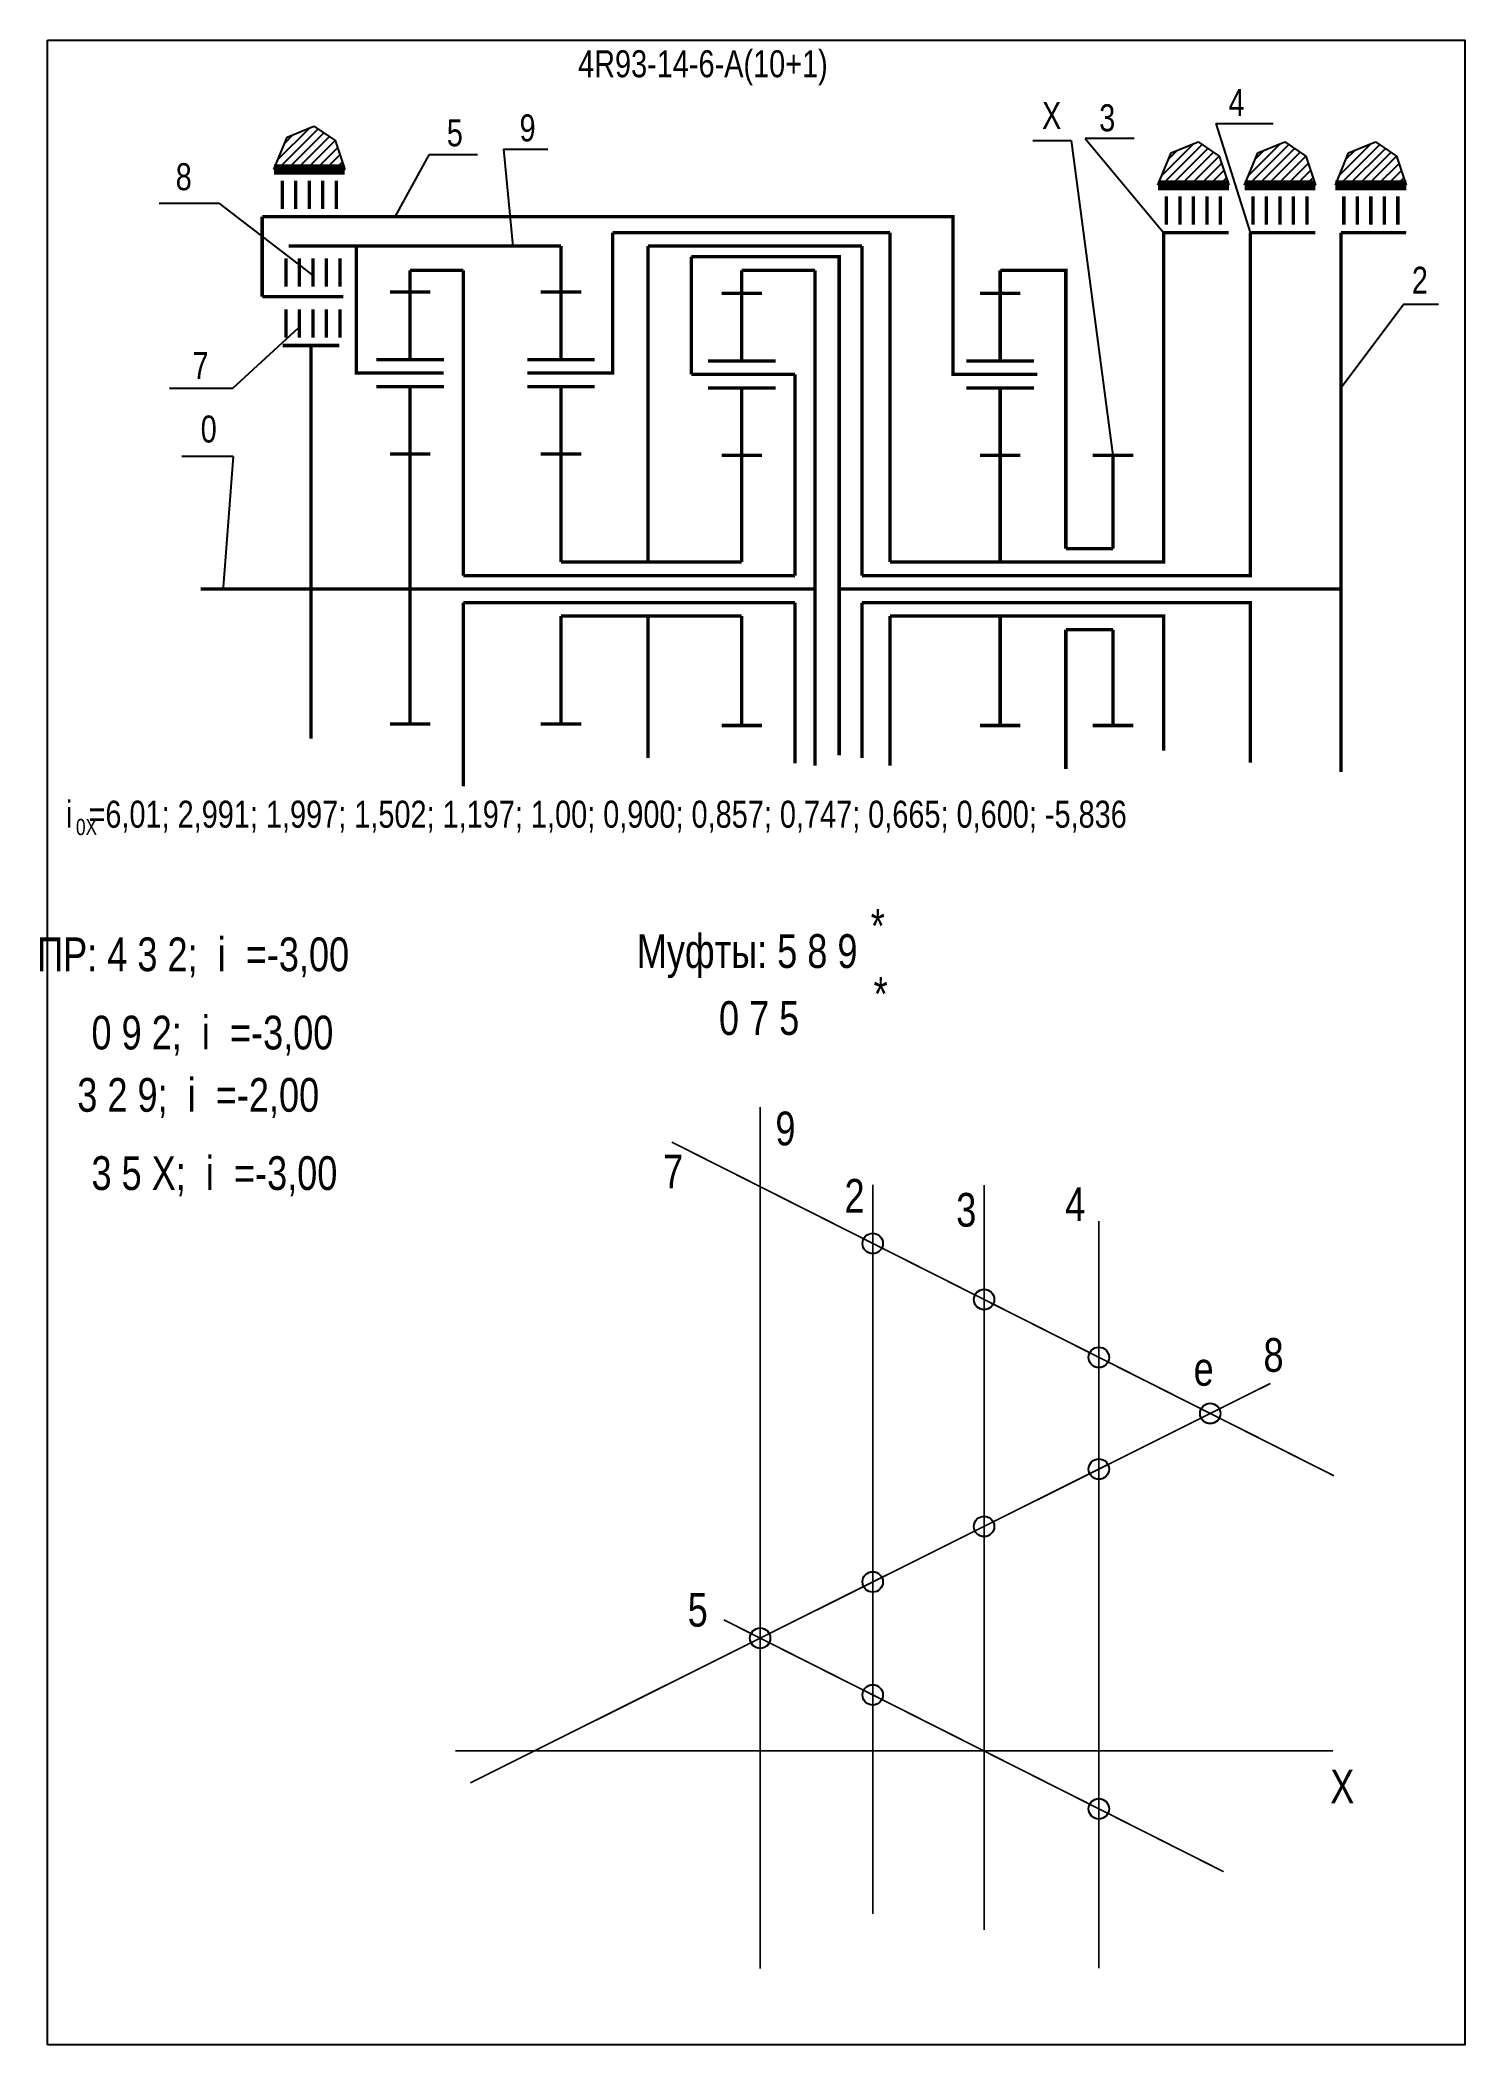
# Model space of a CAD drawing. Extents: x -354 to -142, y 153 to 450.
import ezdxf

# ---------------------------------------------------------------- set-up
doc = ezdxf.new("R2010")
doc.units = 0
doc.header["$LTSCALE"] = 15
doc.layers.get('DEFPOINTS').update_dxf_attribs({"linetype": 'CONTINUOUS'})
doc.layers.add('DIM', color=92, linetype='CONTINUOUS')
doc.layers.add('MAIN', color=5, linetype='CONTINUOUS')
doc.styles.add('AMK', font='amk.shx', dxfattribs={"width": 0.8})

msp = doc.modelspace()

# ---------------------------------------------------------------- hatches: boundary and pattern name
at = {"layer": 'DIM'}
h = msp.add_hatch(dxfattribs=at)
h.set_pattern_fill('_USER', color=0, angle=45, style=0, pattern_type=0)
h.set_pattern_definition([(45, (-66.6309, 4.9894), (-0.7071068, 0.7071068), [])])
h.paths.add_polyline_path([(-316.93, 435.51), (-318.87, 430.69), (-308.37, 430.69), (-309.82, 435.01), (-312.94, 437.13)])
h = msp.add_hatch(dxfattribs=at)
h.set_pattern_fill('_USER', color=0, angle=45, style=0, pattern_type=0)
h.set_pattern_definition([(45, (64.3433, 2.6657), (-0.7071068, 0.7071068), [])])
h.paths.add_polyline_path([(-185.95, 433.18), (-187.9, 428.36), (-177.4, 428.36), (-178.85, 432.69), (-181.96, 434.8)])
h = msp.add_hatch(dxfattribs=at)
h.set_pattern_fill('_USER', color=0, angle=45, style=0, pattern_type=0)
h.set_pattern_definition([(45, (77.1767, 2.6657), (-0.7071068, 0.7071068), [])])
h.paths.add_polyline_path([(-173.12, 433.18), (-175.06, 428.36), (-164.57, 428.36), (-166.02, 432.69), (-169.13, 434.8)])
h = msp.add_hatch(dxfattribs=at)
h.set_pattern_fill('_USER', color=0, angle=45, style=0, pattern_type=0)
h.set_pattern_definition([(45, (90.6343, 2.6657), (-0.7071068, 0.7071068), [])])
h.paths.add_polyline_path([(-159.66, 433.18), (-161.61, 428.36), (-151.11, 428.36), (-152.56, 432.69), (-155.67, 434.8)])

# ---------------------------------------------------------------- linework, layer by layer
at = {"layer": 'DEFPOINTS', "color": 1, "const_width": 0.25}
msp.add_lwpolyline([(-246.84, 164.16), (-246.84, 291.8)], dxfattribs=at)
at = {"layer": 'DEFPOINTS', "const_width": 0.25}
for points in [[(-161.84, 237.18), (-259.93, 286.61)], [(-230.16, 172.26), (-230.16, 280.3)], [(-213.66, 169.9), (-213.66, 280.26)], [(-196.66, 164.21), (-196.66, 274.9)], [(-289.78, 191.68), (-171.24, 250.86)], [(-178.17, 178.52), (-252.22, 215.84)], [(-291.98, 196.41), (-161.98, 196.41)]]:
    msp.add_lwpolyline(points, dxfattribs=at)
at = {"layer": 'DEFPOINTS'}
for centre in [(-230.16, 271.6), (-213.66, 263.29), (-196.66, 254.72), (-180.16, 246.41), (-196.66, 238.17), (-213.66, 229.68), (-230.16, 221.45), (-246.84, 213.12), (-230.16, 204.72), (-196.66, 187.84)]:
    msp.add_circle(centre, 1.51, dxfattribs=at)
at = {"layer": 'DIM', "color": 0}
for p, q in [((-316.93, 435.51), (-312.94, 437.13)), ((-312.94, 437.13), (-309.82, 435.01)), ((-179.31, 437.53), (-170.85, 437.53)), ((-179.31, 437.53), (-174.23, 421.35)), ((-318.87, 430.69), (-316.93, 435.51)), ((-309.82, 435.01), (-308.37, 430.69)), ((-284.88, 433.73), (-278.31, 433.73)), ((-284.88, 433.73), (-283.46, 419.35)), ((-206.46, 434.98), (-200.74, 434.98)), ((-200.74, 434.98), (-194.57, 388.33)), ((-191.43, 435.31), (-198.69, 435.31)), ((-198.69, 435.31), (-187.06, 421.35)), ((-185.95, 433.18), (-181.96, 434.8)), ((-181.96, 434.8), (-178.85, 432.69)), ((-173.12, 433.18), (-169.13, 434.8)), ((-169.13, 434.8), (-166.02, 432.69)), ((-159.66, 433.18), (-155.67, 434.8)), ((-155.67, 434.8), (-152.56, 432.69)), ((-295.94, 432.85), (-300.94, 423.69)), ((-288.69, 432.85), (-295.94, 432.85)), ((-187.9, 428.36), (-185.95, 433.18)), ((-178.85, 432.69), (-177.4, 428.36)), ((-175.06, 428.36), (-173.12, 433.18)), ((-166.02, 432.69), (-164.57, 428.36)), ((-161.61, 428.36), (-159.66, 433.18)), ((-152.56, 432.69), (-151.11, 428.36)), ((-335.86, 425.72), (-327.05, 425.72)), ((-327.05, 425.72), (-312.95, 414.91)), ((-177.43, 421.35), (-187.06, 421.35)), ((-164.6, 421.35), (-174.23, 421.35)), ((-151.14, 421.35), (-160.77, 421.35)), ((-151.5, 410.75), (-160.77, 398.35)), ((-151.5, 410.75), (-146.32, 410.75)), ((-324.98, 398.3), (-315.23, 407.25)), ((-334.32, 398.3), (-324.98, 398.3)), ((-324.89, 388.18), (-332.5, 388.18)), ((-324.89, 388.18), (-326.39, 368.8)), ((-249.56, 364.53), (-249.56, 364.53))]:
    msp.add_line(p, q, dxfattribs=at)
at = {"layer": 'DIM', "color": 0, "const_width": 0.5}
for points in [[(-216.2, 400.33), (-218.26, 400.33), (-218.26, 423.69), (-320.61, 423.69)], [(-320.61, 423.69), (-320.61, 411.84)], [(-306.65, 419.35), (-316.68, 419.35)], [(-276.33, 419.35), (-306.65, 419.35)], [(-303.48, 400.53), (-306.65, 400.53), (-306.65, 419.35)], [(-271.27, 400.53), (-268.7, 400.53), (-268.7, 421.35)], [(-227.58, 421.35), (-268.7, 421.35)], [(-231.77, 419.35), (-263.47, 419.35)], [(-263.47, 419.35), (-263.47, 372.74)], [(-231.77, 370.53), (-174.23, 370.53), (-174.23, 421.35)], [(-231.77, 419.35), (-231.77, 370.53)], [(-227.58, 372.53), (-187.06, 372.53), (-187.06, 421.35)], [(-227.58, 421.35), (-227.58, 372.53)], [(-177.43, 421.35), (-187.06, 421.35)], [(-164.6, 421.35), (-174.23, 421.35)], [(-151.14, 421.35), (-160.77, 421.35)], [(-160.77, 421.35), (-160.77, 341.45)], [(-298.69, 415.77), (-290.81, 415.77)], [(-290.81, 415.77), (-290.81, 370.53)], [(-257.02, 400.33), (-257.02, 417.77)], [(-257.02, 417.77), (-238.7, 417.77)], [(-249.56, 415.77), (-238.7, 415.77)], [(-238.7, 417.77), (-235.13, 417.77), (-235.13, 343.91)], [(-238.7, 415.77), (-238.7, 342.37)], [(-211.28, 415.77), (-201.55, 415.77), (-201.55, 374.53)], [(-308.6, 411.84), (-320.61, 411.84)], [(-309.19, 404.62), (-317.55, 404.62)], [(-313.37, 404.62), (-313.37, 346.4)], [(-241.67, 400.33), (-241.67, 370.53)], [(-201.55, 374.53), (-194.57, 374.53)], [(-276.33, 372.53), (-249.56, 372.53)], [(-329.72, 368.53), (-253.15, 368.53)], [(-290.81, 370.53), (-241.67, 370.53)], [(-258.76, 368.53), (-238.7, 368.53)], [(-235.13, 368.53), (-160.77, 368.53)], [(-290.81, 366.53), (-241.67, 366.53)], [(-290.81, 366.53), (-290.81, 339.32)], [(-241.67, 366.53), (-241.67, 342.73)], [(-231.77, 366.53), (-174.23, 366.53), (-174.23, 342.84)], [(-231.77, 366.53), (-231.77, 343.5)], [(-276.33, 364.53), (-249.56, 364.53)], [(-263.47, 364.74), (-263.47, 343.52)], [(-227.58, 364.53), (-187.06, 364.53), (-187.06, 344.6)], [(-227.58, 364.53), (-227.58, 342.37)], [(-201.55, 362.53), (-194.57, 362.53)], [(-201.55, 362.53), (-201.55, 341.86)]]:
    msp.add_lwpolyline(points, dxfattribs=at)
at = {"layer": 'MAIN'}
for points in [[(-352.43, 152.87), (-352.43, 449.87)], [(-352.43, 449.87), (-142.43, 449.87), (-142.43, 152.87), (-352.43, 152.87)]]:
    msp.add_lwpolyline(points, dxfattribs=at)
at = {"layer": 'MAIN', "color": 0}
for points, const_width in [([(-318.87, 430.69), (-308.37, 430.69)], 1.5), ([(-309.64, 429.04), (-309.64, 424.84)], 0.5), ([(-187.9, 428.36), (-177.4, 428.36)], 1.5), ([(-175.06, 428.36), (-164.57, 428.36)], 1.5), ([(-161.61, 428.36), (-151.11, 428.36)], 1.5), ([(-178.66, 426.71), (-178.66, 422.52)], 0.5), ([(-165.83, 426.71), (-165.83, 422.52)], 0.5), ([(-152.37, 426.71), (-152.37, 422.52)], 0.5), ([(-276.33, 412.53), (-276.33, 419.35)], 0.5), ([(-309.09, 417.55), (-309.09, 413.35)], 0.5), ([(-298.69, 412.53), (-298.69, 415.77)], 0.5), ([(-249.56, 412.33), (-249.56, 415.77)], 0.5), ([(-211.28, 402.33), (-211.28, 415.77)], 0.5), ([(-309.09, 409.99), (-309.09, 405.79)], 0.5), ([(-298.69, 412.53), (-301.69, 412.53)], 0.5), ([(-298.69, 402.53), (-298.69, 412.53)], 0.5), ([(-298.69, 412.53), (-295.69, 412.53)], 0.5), ([(-276.33, 412.53), (-279.33, 412.53)], 0.5), ([(-276.33, 402.53), (-276.33, 412.53)], 0.5), ([(-276.33, 412.53), (-273.33, 412.53)], 0.5), ([(-249.56, 412.33), (-252.56, 412.33)], 0.5), ([(-249.56, 402.33), (-249.56, 412.33)], 0.5), ([(-249.56, 412.33), (-246.56, 412.33)], 0.5), ([(-211.28, 412.33), (-214.28, 412.33)], 0.5), ([(-211.28, 412.33), (-208.28, 412.33)], 0.5), ([(-298.69, 398.53), (-303.69, 398.53)], 0.5), ([(-293.74, 400.53), (-303.48, 400.53)], 0.5), ([(-298.69, 388.53), (-298.69, 398.53), (-293.69, 398.53)], 0.5), ([(-271.27, 400.53), (-281.35, 400.53)], 0.5), ([(-276.33, 398.53), (-281.33, 398.53)], 0.5), ([(-276.33, 388.53), (-276.33, 398.53), (-271.33, 398.53)], 0.5), ([(-241.67, 400.33), (-257.02, 400.33)], 0.5), ([(-249.56, 398.33), (-254.56, 398.33)], 0.5), ([(-249.56, 388.33), (-249.56, 398.33), (-244.56, 398.33)], 0.5), ([(-211.28, 398.33), (-216.28, 398.33)], 0.5), ([(-205.77, 400.33), (-216.2, 400.33)], 0.5), ([(-211.28, 388.33), (-211.28, 398.33), (-206.28, 398.33)], 0.5), ([(-298.69, 388.53), (-301.69, 388.53)], 0.5), ([(-298.69, 368.53), (-298.69, 388.53)], 0.5), ([(-298.69, 388.53), (-295.69, 388.53)], 0.5), ([(-276.33, 388.53), (-279.33, 388.53)], 0.5), ([(-276.33, 372.53), (-276.33, 388.53)], 0.5), ([(-276.33, 388.53), (-273.33, 388.53)], 0.5), ([(-249.56, 388.33), (-252.56, 388.33)], 0.5), ([(-249.56, 372.53), (-249.56, 388.33)], 0.5), ([(-249.56, 388.33), (-246.56, 388.33)], 0.5), ([(-211.28, 388.33), (-214.28, 388.33)], 0.5), ([(-211.28, 372.53), (-211.28, 388.33)], 0.5), ([(-211.28, 388.33), (-208.28, 388.33)], 0.5), ([(-194.57, 388.33), (-197.57, 388.33)], 0.5), ([(-194.57, 374.53), (-194.57, 388.33)], 0.5), ([(-194.57, 388.33), (-191.57, 388.33)], 0.5), ([(-298.69, 368.53), (-298.69, 348.53)], 0.5), ([(-276.33, 364.53), (-276.33, 348.53)], 0.5), ([(-249.56, 364.53), (-249.56, 348.33)], 0.5), ([(-211.28, 364.53), (-211.28, 348.33)], 0.5), ([(-194.57, 362.53), (-194.57, 348.33)], 0.5), ([(-298.69, 348.53), (-301.69, 348.53)], 0.5), ([(-298.69, 348.53), (-295.69, 348.53)], 0.5), ([(-276.33, 348.53), (-279.33, 348.53)], 0.5), ([(-276.33, 348.53), (-273.33, 348.53)], 0.5), ([(-249.56, 348.33), (-252.56, 348.33)], 0.5), ([(-249.56, 348.33), (-246.56, 348.33)], 0.5), ([(-211.28, 348.33), (-214.28, 348.33)], 0.5), ([(-211.28, 348.33), (-208.28, 348.33)], 0.5), ([(-194.57, 348.33), (-197.57, 348.33)], 0.5), ([(-194.57, 348.33), (-191.57, 348.33)], 0.5)]:
    msp.add_lwpolyline(points, dxfattribs=dict(at, const_width=const_width))
for points in [[(-317.64, 429.04, 0.5, 0.5, 0), (-317.64, 424.84, 0.5, 0.5, 0)], [(-315.64, 429.04, 0.5, 0.5, 0), (-315.64, 424.84, 0.5, 0.5, 0)], [(-313.64, 429.04, 0.5, 0.5, 0), (-313.64, 424.84, 0.5, 0.5, 0)], [(-311.64, 429.04, 0.5, 0.5, 0), (-311.64, 424.84, 0.5, 0.5, 0)], [(-186.66, 426.71, 0.5, 0.5, 0), (-186.66, 422.52, 0.5, 0.5, 0)], [(-184.66, 426.71, 0.5, 0.5, 0), (-184.66, 422.52, 0.5, 0.5, 0)], [(-182.66, 426.71, 0.5, 0.5, 0), (-182.66, 422.52, 0.5, 0.5, 0)], [(-180.66, 426.71, 0.5, 0.5, 0), (-180.66, 422.52, 0.5, 0.5, 0)], [(-173.83, 426.71, 0.5, 0.5, 0), (-173.83, 422.52, 0.5, 0.5, 0)], [(-171.83, 426.71, 0.5, 0.5, 0), (-171.83, 422.52, 0.5, 0.5, 0)], [(-169.83, 426.71, 0.5, 0.5, 0), (-169.83, 422.52, 0.5, 0.5, 0)], [(-167.83, 426.71, 0.5, 0.5, 0), (-167.83, 422.52, 0.5, 0.5, 0)], [(-160.37, 426.71, 0.5, 0.5, 0), (-160.37, 422.52, 0.5, 0.5, 0)], [(-158.37, 426.71, 0.5, 0.5, 0), (-158.37, 422.52, 0.5, 0.5, 0)], [(-156.37, 426.71, 0.5, 0.5, 0), (-156.37, 422.52, 0.5, 0.5, 0)], [(-154.37, 426.71, 0.5, 0.5, 0), (-154.37, 422.52, 0.5, 0.5, 0)], [(-317.09, 417.55, 0.5, 0.5, 0), (-317.09, 413.35, 0.5, 0.5, 0)], [(-315.09, 417.55, 0.5, 0.5, 0), (-315.09, 413.35, 0.5, 0.5, 0)], [(-313.09, 417.55, 0.5, 0.5, 0), (-313.09, 413.35, 0.5, 0.5, 0)], [(-311.09, 417.55, 0.5, 0.5, 0), (-311.09, 413.35, 0.5, 0.5, 0)], [(-317.09, 409.99, 0.5, 0.5, 0), (-317.09, 405.79, 0.5, 0.5, 0)], [(-315.09, 409.99, 0.5, 0.5, 0), (-315.09, 405.79, 0.5, 0.5, 0)], [(-313.09, 409.99, 0.5, 0.5, 0), (-313.09, 405.79, 0.5, 0.5, 0)], [(-311.09, 409.99, 0.5, 0.5, 0), (-311.09, 405.79, 0.5, 0.5, 0)], [(-293.69, 402.53, 0.5, 0.5, 0), (-303.69, 402.53, 0.5, 0.5, 0)], [(-271.33, 402.53, 0.5, 0.5, 0), (-281.33, 402.53, 0.5, 0.5, 0)], [(-244.56, 402.33, 0.5, 0.5, 0), (-254.56, 402.33, 0.5, 0.5, 0)], [(-206.28, 402.33, 0.5, 0.5, 0), (-216.28, 402.33, 0.5, 0.5, 0)]]:
    msp.add_lwpolyline(points, format="xyseb", dxfattribs=at)

# ---------------------------------------------------------------- texts
at = {"layer": 'DIM', "color": 0, "style": 'AMK', "width": 0.8}
for s, height, p in [('4R93-14-6-A(10+1)', 4, (-273.81, 444.36)), ('4', 4, (-177.44, 438.64)), ('X', 4, (-205.08, 436.71)), ('3', 4, (-196.61, 436.35)), ('5', 4, (-293.26, 434.13)), ('9', 4, (-282.48, 434.86)), ('8', 4, (-333.42, 427.63)), ('2', 4, (-150.29, 412.29)), ('7', 4, (-330.93, 399.66)), ('0', 4, (-329.72, 390.25)), ('i  =6,01; 2,991; 1,997; 1,502; 1,197; 1,00; 0,900; 0,857; 0,747; 0,665; 0,600; -5,836', 4, (-349.67, 333.19)), ('0X', 2.4, (-348.2, 332.09)), ('*', 5, (-230.45, 316.14)), (' ПР: 4 3 2;  i  =-3,00', 5, (-355.43, 311.93)), ('Муфты: 5 8 9', 5, (-265.11, 312.41)), ('*', 5, (-230.02, 306.06)), ('       0 7 5', 5, (-263.34, 302.49)), ('    0 9 2;  i  =-3,00', 5, (-351.84, 300.34)), ('     3 2 9;  i  =-2,00', 5, (-355.43, 291.11)), ('9', 5, (-244.58, 286.13)), ('    3 5 X;  i  =-3,00', 5, (-351.84, 279.52)), ('7', 5, (-261.22, 279.74)), ('2', 5, (-234.34, 276.15)), ('4', 5, (-201.65, 274.91)), ('3', 5, (-217.79, 274.08)), ('8', 5, (-172.27, 252.58)), ('e', 5, (-182.62, 250.52)), ('5', 5, (-257.57, 214.83)), ('X', 5, (-162.38, 188.65))]:
    msp.add_text(s, height=height, dxfattribs=at).set_placement(p)

doc.saveas('drawing.dxf')
